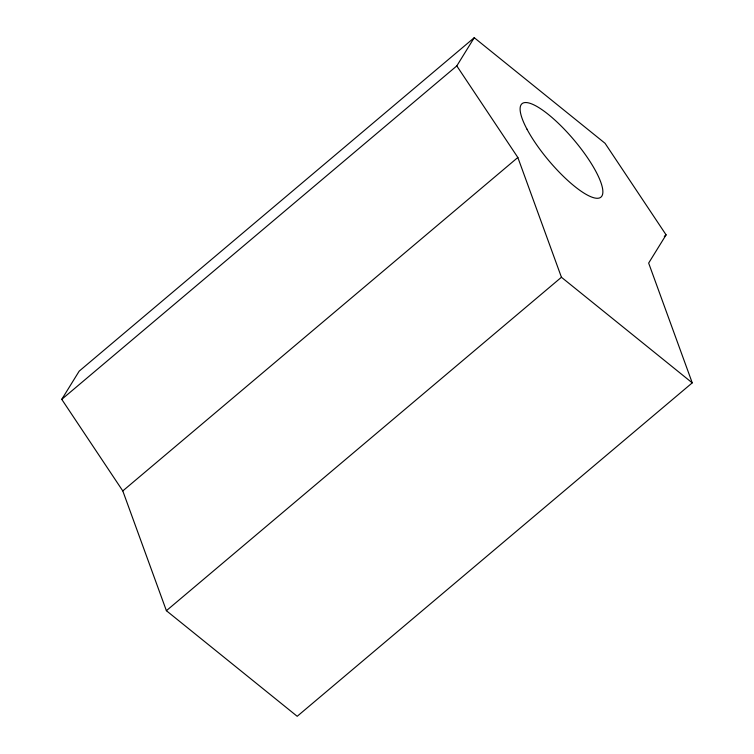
<?xml version="1.0" encoding="UTF-8"?>
<svg xmlns="http://www.w3.org/2000/svg" width="754" height="754" viewBox="0 0 754 754"><rect width="100%" height="100%" fill="white"/><g stroke="black" fill="none" stroke-linecap="round" stroke-linejoin="round"><path stroke-width="1.13" d="M61.753 399.347L79.189 371.138L474.247 37.7L605.057 143.298L666.102 234.862L648.657 263.08L692.247 382.862L297.199 716.3L166.389 610.702L122.789 490.92L61.753 399.347L456.801 65.909L474.247 37.7M122.789 490.92L517.847 157.482L456.801 65.909M166.389 610.702L561.438 277.265L517.847 157.482M664.302 236.388L666.102 234.862M561.438 277.265L692.247 382.862M526.933 129.094A61.159 16.286 49.8 0 0 598.45 198.198A61.159 16.286 49.8 0 0 558.978 123.882A61.159 16.286 49.8 0 0 526.933 129.094"/></g></svg>
